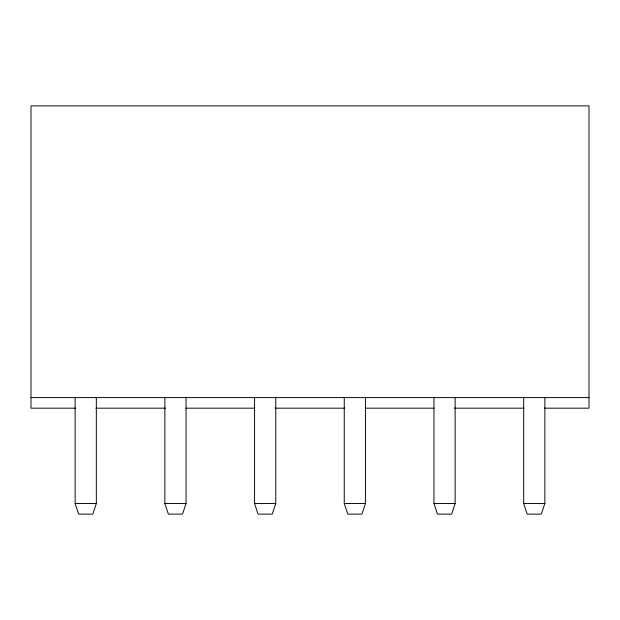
<?xml version="1.0" encoding="UTF-8"?>
<svg xmlns="http://www.w3.org/2000/svg" width="620" height="620" viewBox="0 0 620 620"><rect width="100%" height="100%" fill="white"/><g stroke="black" fill="none" stroke-linecap="round" stroke-linejoin="round"><path stroke-width="0.93" d="M96.332 397.311L96.332 503.533L92.806 514.127L78.678 514.127L75.144 503.533L75.144 397.311M186.039 397.311L186.039 503.533L182.505 514.127L168.384 514.127L164.85 503.533L164.85 397.311M275.745 397.311L275.745 503.533L272.211 514.127L258.083 514.127L254.556 503.533L254.556 397.311M365.444 397.311L365.444 503.533L361.917 514.127L347.789 514.127L344.255 503.533L344.255 397.311M455.15 397.311L455.15 503.533L451.616 514.127L437.495 514.127L433.961 503.533L433.961 397.311M544.856 397.311L544.856 503.533L541.322 514.127L527.194 514.127L523.668 503.533L523.668 397.311M31 397.583L589 397.583M75.562 408.177L31 408.177L31 105.873L589 105.873L589 408.177L544.438 408.177M95.906 408.177L165.656 408.177M186 408.177L254.781 408.177M275.125 408.177L344.875 408.177M365.219 408.177L434 408.177M454.344 408.177L524.094 408.177M75.144 503.533L96.332 503.533M164.85 503.533L186.039 503.533M254.556 503.533L275.745 503.533M344.255 503.533L365.444 503.533M433.961 503.533L455.15 503.533M523.668 503.533L544.856 503.533"/></g></svg>
